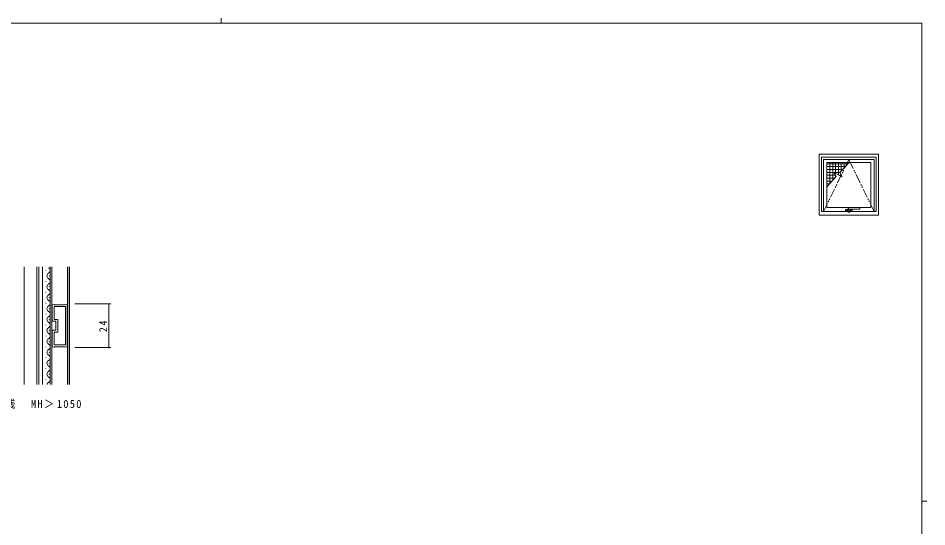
# Model space of a CAD drawing. Units: millimetres on the paper. Extents: x -420 to 373, y -297 to 267.
# Drawn here: x -144.2 to 355.1, y -12.2 to 267.2 of the extents above; entities that cross this region are included whole.
import ezdxf

# ---------------------------------------------------------------- set-up
doc = ezdxf.new("R2010")
doc.units = ezdxf.units.MM
doc.linetypes.add('DOUBLE_CHAIN1', pattern=[8.8, 5, -1, 0.6, -0.6, 0.6, -1])
doc.linetypes.add('DOUBLE_CHAIN2', pattern=[12.8, 9, -1, 0.6, -0.6, 0.6, -1])
for name, color, linetype, lineweight in [('0-1_YKK_ZWAK', 7, 'Continuous', 9), ('0-3_YKK_11', 7, 'Continuous', 9), ('0-4_YKK_12', 2, 'Continuous', 9), ('0-5_YKK_A1', 4, 'Continuous', 9), ('0-8_YKK_D', 6, 'Continuous', 9)]:
    doc.layers.add(name, color=color, linetype=linetype, lineweight=lineweight)
doc.layers.add('0-2_USER1', color=3, linetype='Continuous')
doc.styles.add('ＭＳ ゴシック', font='')
doc.styles.get('ＭＳ ゴシック').set_extended_font_data('MS Gothic')

msp = doc.modelspace()

# ---------------------------------------------------------------- linework, layer by layer
at = {"layer": '0-1_YKK_ZWAK'}
for p, q in [((-32.686, 267.2), (-32.686, 264.4)), ((352.3, 264.4), (-417.7, 264.4)), ((352.3, 264.4), (352.3, -260.6)), ((352.3, 1.9), (355.1, 1.9))]:
    msp.add_line(p, q, dxfattribs=at)
at = {"layer": '0-3_YKK_11'}
for p, q in [((-125.5, 109.709), (-124.536, 109.896)), ((-124.536, 109.896), (-124.258, 109.709)), ((-118.541, 109.709), (-118.263, 109.896)), ((-118.263, 109.896), (-117.3, 109.709)), ((-125.5, 100.709), (-125.5, 109.709)), ((-124.5, 108.709), (-124.5, 101.709)), ((-118.3, 108.709), (-124.5, 108.709)), ((-124.258, 109.709), (-118.541, 109.709)), ((-118.3, 87.708), (-118.3, 108.709)), ((-118.3, 87.708), (-118.3, 108.709)), ((-117.3, 109.709), (-117.3, 86.708)), ((-123.5, 100.709), (-125.5, 100.709)), ((-124.5, 101.709), (-122.5, 101.709)), ((-123.5, 95.709), (-123.5, 100.709)), ((-122.5, 101.709), (-122.5, 94.709)), ((-125.5, 95.709), (-123.5, 95.709)), ((-125.5, 86.708), (-125.5, 95.709)), ((-124.5, 94.709), (-124.5, 87.708)), ((-122.5, 94.709), (-124.5, 94.709)), ((-124.536, 86.521), (-125.5, 86.708)), ((-124.258, 86.709), (-124.536, 86.521)), ((-124.5, 87.708), (-118.3, 87.708)), ((-118.541, 86.709), (-124.258, 86.709)), ((-118.263, 86.521), (-118.541, 86.709)), ((-117.3, 86.708), (-118.263, 86.521))]:
    msp.add_line(p, q, dxfattribs=at)
at = {"layer": '0-4_YKK_12'}
for p, q in [((-140.95, 65.893), (-140.95, 130.524)), ((-133.95, 65.893), (-133.95, 130.524)), ((-132.95, 65.893), (-132.95, 130.524)), ((-130.949, 65.893), (-130.949, 130.524)), ((-126.649, 65.893), (-126.649, 130.524)), ((-125.65, 65.893), (-125.65, 130.524)), ((-117.15, 130.524), (-117.15, 65.893)), ((-116.15, 130.524), (-116.15, 65.893)), ((-115.949, 65.893), (-115.949, 130.524)), ((-129.009, 128.521), (-129.009, 128.721)), ((-127.15, 125.521), (-127.15, 125.721)), ((-129.009, 122.521), (-129.009, 122.721)), ((-129.009, 116.521), (-129.009, 116.721)), ((-127.15, 119.521), (-127.15, 119.721)), ((-129.009, 110.521), (-129.009, 110.721)), ((-127.15, 113.521), (-127.15, 113.721)), ((-127.15, 107.521), (-127.15, 107.721)), ((-129.009, 104.521), (-129.009, 104.721)), ((-127.15, 101.521), (-127.15, 101.721)), ((-129.009, 98.521), (-129.009, 98.721)), ((-129.009, 98.521), (-129.009, 98.721)), ((-127.15, 95.521), (-127.15, 95.721)), ((-129.009, 92.521), (-129.009, 92.721)), ((-129.009, 86.521), (-129.009, 86.721)), ((-127.15, 89.521), (-127.15, 89.721)), ((-129.009, 80.521), (-129.009, 80.721)), ((-127.15, 83.521), (-127.15, 83.721)), ((-127.15, 77.521), (-127.15, 77.721)), ((-129.009, 74.521), (-129.009, 74.721)), ((-127.15, 71.521), (-127.15, 71.721)), ((-129.009, 68.521), (-129.009, 68.721))]:
    msp.add_line(p, q, dxfattribs=at)
for centre, start, end in [((-128.368, 128.621), 299.19063, 60.80936), ((-126.691, 125.621), 119.19936, 240.80063), ((-126.691, 119.621), 119.19936, 240.80063), ((-128.368, 122.621), 299.19063, 60.80936), ((-126.691, 113.621), 119.19936, 240.80063), ((-128.368, 116.621), 299.19063, 60.80936), ((-128.368, 110.621), 299.19063, 60.80936), ((-126.691, 107.621), 119.19936, 240.80063), ((-128.368, 104.621), 299.19063, 60.80936), ((-126.691, 101.621), 119.19936, 240.80063), ((-128.368, 98.621), 299.19063, 60.80936), ((-128.368, 98.621), 299.19063, 60.80936), ((-126.691, 95.621), 119.19936, 240.80063), ((-126.691, 95.621), 119.19936, 170.90927), ((-126.691, 89.621), 119.19936, 240.80063), ((-128.368, 92.621), 299.19063, 60.80936), ((-126.691, 83.621), 119.19936, 240.80063), ((-128.368, 86.621), 299.19063, 60.80936), ((-128.368, 80.621), 299.19063, 60.80936), ((-126.691, 77.621), 119.19936, 240.80063), ((-128.368, 74.621), 299.19063, 60.80936), ((-126.691, 71.621), 119.19936, 240.80063), ((-128.368, 68.621), 299.19063, 60.80936), ((-126.691, 65.621), 119.19936, 170.90927)]:
    msp.add_arc(centre, 1.718, start, end, dxfattribs=at)
at = {"layer": '0-5_YKK_A1'}
for p, q in [((297.231, 160.9), (297.231, 190.9)), ((297.231, 190.9), (327.231, 190.9)), ((327.231, 160.9), (327.231, 190.9)), ((328.481, 158.9), (328.481, 192.4)), ((298.331, 160.9), (298.331, 189.6)), ((298.331, 189.6), (326.131, 189.6)), ((300.181, 163.15), (300.181, 188)), ((300.181, 188), (324.281, 188)), ((311.703, 187.225), (300.181, 187.225)), ((310.262, 185.638), (300.181, 185.638)), ((301.768, 176.275), (301.768, 188)), ((303.356, 178.025), (303.356, 188)), ((304.943, 181.978), (304.943, 188)), ((306.531, 181.137), (306.531, 188)), ((312.406, 188), (307.302, 182.375)), ((308.118, 183.274), (308.118, 188)), ((309.706, 185.024), (309.706, 188)), ((311.293, 186.774), (311.293, 188)), ((324.281, 163.15), (324.281, 188)), ((326.131, 160.9), (326.131, 189.6)), ((308.822, 184.05), (300.181, 184.05)), ((304.017, 182.463), (300.181, 182.463)), ((304.887, 180.875), (300.181, 180.875)), ((305.284, 180.15), (300.181, 174.525)), ((304.013, 182.47), (308.573, 180.055)), ((305.284, 180.15), (304.013, 182.47)), ((307.382, 182.463), (304.028, 182.463)), ((304.943, 179.775), (304.943, 180.773)), ((308.124, 180.875), (307.025, 180.875)), ((308.573, 180.055), (307.302, 182.375)), ((308.118, 180.296), (308.118, 180.885)), ((304.501, 179.288), (300.181, 179.288)), ((303.061, 177.7), (300.181, 177.7)), ((301.621, 176.113), (300.181, 176.113)), ((297.231, 160.9), (327.231, 160.9)), ((300.181, 163.15), (324.281, 163.15)), ((310.481, 161.225), (310.481, 162.125)), ((310.531, 162.175), (311.769, 162.175)), ((311.808, 161.175), (310.531, 161.175)), ((310.545, 161.225), (310.545, 162.125)), ((310.549, 162.117), (310.549, 161.875)), ((310.553, 161.875), (310.549, 161.875)), ((310.553, 161.475), (310.549, 161.475)), ((310.549, 161.475), (310.549, 161.233)), ((310.553, 161.875), (310.553, 161.475)), ((311.281, 162.167), (310.599, 162.167)), ((311.281, 161.183), (310.599, 161.183)), ((311.281, 161.175), (311.281, 162.175)), ((311.281, 162.167), (311.281, 161.183)), ((311.808, 161.223), (311.766, 161.238)), ((311.808, 161.223), (311.808, 160.7)), ((311.834, 161.609), (311.834, 160.711)), ((311.925, 161.671), (311.928, 161.596)), ((311.928, 161.596), (311.943, 161.519)), ((312.626, 160.575), (311.933, 160.575)), ((311.943, 161.519), (311.974, 161.441)), ((312.626, 160.586), (311.959, 160.586)), ((311.974, 161.441), (312.02, 161.367)), ((318.106, 163.125), (312.004, 163.125)), ((312.02, 161.367), (312.073, 161.31)), ((312.073, 161.31), (312.138, 161.261)), ((312.138, 161.261), (312.204, 161.229)), ((312.204, 161.229), (312.276, 161.207)), ((312.276, 161.207), (312.345, 161.198)), ((312.345, 161.198), (312.418, 161.201)), ((312.418, 161.201), (312.487, 161.215)), ((312.487, 161.215), (312.555, 161.24)), ((312.555, 161.24), (312.619, 161.276)), ((312.619, 161.276), (312.677, 161.322)), ((312.677, 161.322), (312.73, 161.379)), ((312.73, 161.379), (312.773, 161.444)), ((312.751, 160.7), (312.751, 161.375)), ((313.931, 161.175), (312.751, 161.175)), ((312.773, 161.444), (312.8, 161.497)), ((312.8, 161.497), (312.813, 161.532)), ((312.81, 161.523), (312.813, 161.532)), ((312.863, 162.175), (313.931, 162.175)), ((318.106, 162.325), (313.075, 162.325)), ((313.181, 161.175), (313.181, 162.175)), ((313.181, 162.167), (313.181, 161.183)), ((313.181, 162.167), (313.862, 162.167)), ((313.181, 161.183), (313.862, 161.183)), ((313.908, 161.875), (313.908, 161.475)), ((313.908, 161.875), (313.912, 161.875)), ((313.908, 161.475), (313.912, 161.475)), ((313.912, 162.117), (313.912, 161.875)), ((313.912, 161.475), (313.912, 161.233)), ((313.917, 161.225), (313.917, 162.125)), ((313.981, 162.125), (313.981, 161.225)), ((318.231, 163), (318.231, 162.45)), ((295.981, 158.9), (328.481, 158.9))]:
    msp.add_line(p, q, dxfattribs=at)
at = {"layer": '0-5_YKK_A1', "linetype": 'DOUBLE_CHAIN1'}
for p in [(298.331, 160.9), (326.131, 160.9)]:
    msp.add_line(p, (312.231, 189.6), dxfattribs=at)
at = {"layer": '0-5_YKK_A1', "linetype": 'DOUBLE_CHAIN2'}
for p, q in [((311.969, 162.253), (311.961, 162.182)), ((311.986, 162.301), (311.969, 162.253)), ((312.026, 162.325), (311.986, 162.301)), ((313.075, 162.325), (312.026, 162.325))]:
    msp.add_line(p, q, dxfattribs=at)
at = {"layer": '0-5_YKK_A1'}
for points in [[(295.981, 158.9), (295.981, 192.4), (328.481, 192.4)], [(311.96, 163.1), (311.901, 162.977), (311.845, 162.821), (311.801, 162.494), (311.766, 162.141), (311.766, 161.238)], [(311.961, 162.182), (311.942, 161.928), (311.925, 161.671)], [(312.85, 162.114), (312.834, 161.838), (312.82, 161.559)]]:
    msp.add_lwpolyline(points, dxfattribs=at)
for centre, radius, start, end in [((310.531, 162.125), 0.05, 90, 180), ((310.531, 161.225), 0.05, 180, 270), ((310.595, 162.125), 0.05, 90, 180), ((310.595, 161.225), 0.05, 180, 270), ((310.599, 162.117), 0.05, 90, 180), ((310.599, 161.233), 0.05, 180, 270), ((311.933, 160.7), 0.125, 180, 270), ((310.712, 163.353), 2.073, 302.75151, 305.7865), ((312.324, 161.615), 0.49, 180.66812, 330.72859), ((311.959, 160.711), 0.125, 179.99998, 270), ((312.004, 163.075), 0.05, 90, 150.28798), ((312.626, 160.711), 0.125, 270, 0.00006), ((312.626, 160.7), 0.125, 270, 0.00006), ((311.372, 162.007), 1.517, 335.3878, 342.30006), ((312.77, 161.561), 0.05, 342.30006, 357.2117), ((313.075, 162.1), 0.225, 90, 176.41354), ((313.862, 162.117), 0.05, 0, 90), ((313.862, 161.233), 0.05, 270, 0), ((313.867, 162.125), 0.05, 0, 90), ((313.867, 161.225), 0.05, 270, 0), ((313.931, 162.125), 0.05, 0, 90), ((313.931, 161.225), 0.05, 270, 0), ((318.106, 163), 0.125, 0, 90), ((318.106, 162.45), 0.125, 270, 0)]:
    msp.add_arc(centre, radius, start, end, dxfattribs=at)
at = {"layer": '0-5_YKK_A1', "linetype": 'DOUBLE_CHAIN2'}
msp.add_arc((298.357, 162.725), 13.675, 358.32382, 1.67616, dxfattribs=at)
at = {"layer": '0-8_YKK_D'}
for p, q in [((-113.15, 110.209), (-93.331, 110.209)), ((-94.331, 110.209), (-94.331, 86.209)), ((-113.15, 86.209), (-93.331, 86.209))]:
    msp.add_line(p, q, dxfattribs=at)
for centre, start, end in [((-94.331, 110.209), 90, 270), ((-94.331, 110.209), 270, 90), ((-94.331, 86.209), 90, 270), ((-94.331, 86.209), 270, 90)]:
    msp.add_arc(centre, 0.106, start, end, dxfattribs=at)

# ---------------------------------------------------------------- texts
at = {"layer": '0-2_USER1', "insert": (-158.586, 52.577), "char_height": 4.399, "attachment_point": 7, "style": 'ＭＳ ゴシック'}
msp.add_mtext('\\T1.25;\\W0.95;中桟\u3000MH＞1050', dxfattribs=at)
at = {"layer": '0-8_YKK_D', "color": 3, "insert": (-95.331, 94.689), "char_height": 4.399, "attachment_point": 7, "rotation": 90, "style": 'ＭＳ ゴシック'}
msp.add_mtext('\\T1.36;\\W0.9;24', dxfattribs=at)

doc.saveas('drawing.dxf')
